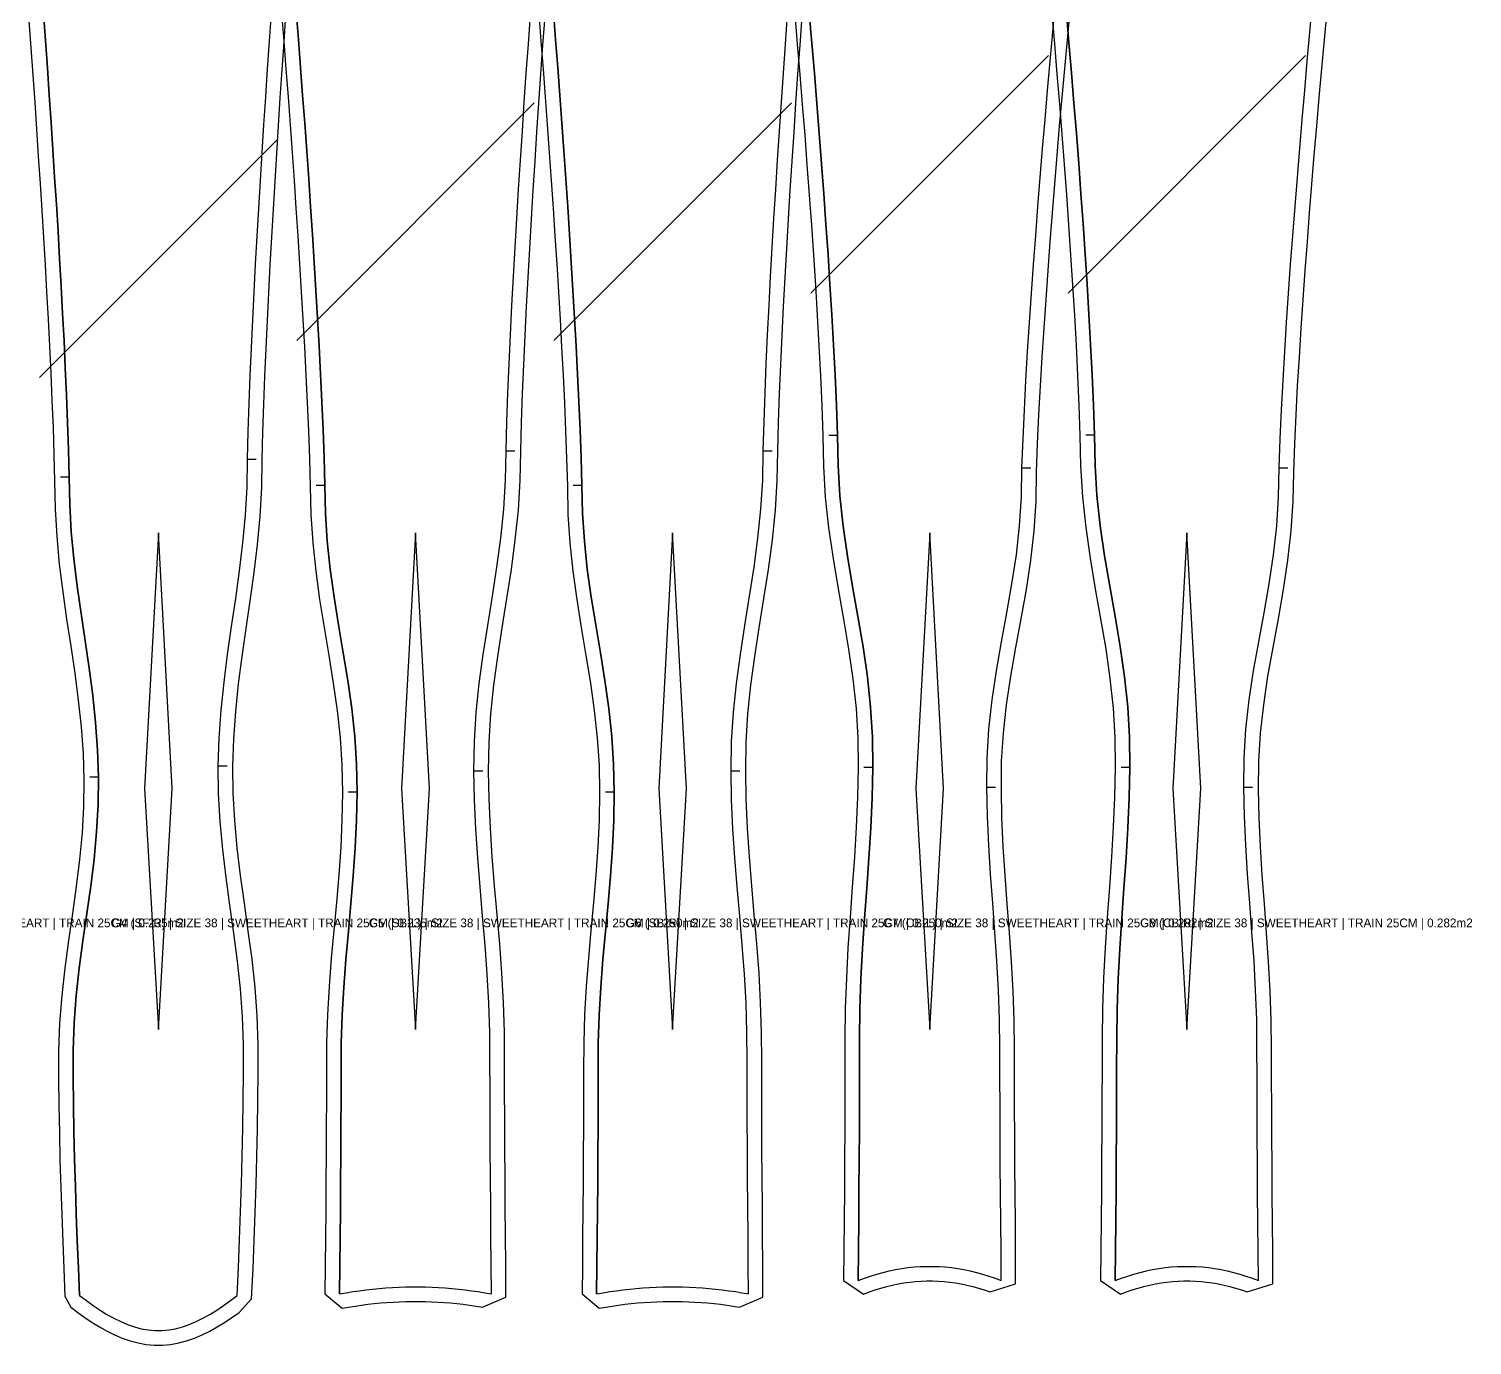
# Model space of a CAD drawing. Header units: millimetres. Extents: x -39 to 1522, y 40 to 1868.
# Drawn here: x 534 to 1522, y 184 to 1085 of the extents above; entities that cross this region are included whole.
import ezdxf

# ---------------------------------------------------------------- set-up
doc = ezdxf.new("R2010")
doc.units = ezdxf.units.MM
for name, color, linetype in [('1_BOUNDARY', 7, 'Continuous'), ('2_SEW', 3, 'Continuous'), ('3_SEAM_EDGE', 5, 'Continuous'), ('4_INTERNAL_DART', 6, 'Continuous'), ('6_TEXT', 2, 'Continuous'), ('7_GRAINLINE', 1, 'Continuous'), ('8_NOTCH', 4, 'Continuous')]:
    doc.layers.add(name, color=color, linetype=linetype)

msp = doc.modelspace()

# ---------------------------------------------------------------- linework, layer by layer
at = {"layer": '1_BOUNDARY'}
for points in [[(1058.601, 1094.878), (1060.366, 1074.242), (1062.089, 1053.607), (1063.767, 1032.973), (1065.398, 1012.34), (1066.98, 991.709), (1068.508, 971.08), (1069.979, 950.453), (1071.387, 929.83), (1072.726, 909.209), (1073.985, 888.594), (1075.156, 867.986), (1076.218, 847.39), (1077.14, 826.818), (1077.853, 806.294), (1078.236, 785.511), (1079.509, 764.411), (1081.776, 743.339), (1084.812, 722.387), (1088.324, 701.577), (1091.979, 680.922), (1095.44, 660.421), (1098.39, 640.062), (1100.566, 619.822), (1101.781, 599.656), (1101.966, 579.407), (1101.533, 559.013), (1100.647, 538.554), (1099.405, 518.036), (1097.945, 497.443), (1096.431, 476.769), (1095.033, 456.017), (1093.915, 435.196), (1093.203, 414.325), (1092.98, 393.504), (1092.959, 372.809), (1092.901, 352.17), (1092.81, 331.53), (1092.688, 310.888), (1092.54, 290.243), (1092.372, 269.596), (1092.19, 248.946), (1092, 228.292), (1105.573, 218.86), (1105.573, 218.86), (1109.691, 220.437), (1113.66, 221.817), (1117.619, 223.057), (1121.567, 224.156), (1125.508, 225.115), (1129.444, 225.936), (1133.373, 226.619), (1137.296, 227.165), (1141.214, 227.575), (1145.129, 227.847), (1149.044, 227.983), (1152.956, 227.983), (1156.871, 227.847), (1160.786, 227.575), (1164.704, 227.165), (1168.627, 226.619), (1172.556, 225.936), (1176.492, 225.115), (1180.433, 224.156), (1184.381, 223.057), (1188.34, 221.817), (1192.309, 220.437), (1209.757, 226.01), (1209.81, 248.064), (1209.628, 267.828), (1209.46, 287.589), (1209.312, 307.346), (1209.19, 327.102), (1209.099, 346.856), (1209.041, 366.607), (1209.02, 386.418), (1208.797, 406.361), (1208.084, 426.355), (1206.965, 446.297), (1205.567, 466.167), (1204.053, 485.956), (1202.594, 505.66), (1201.351, 525.286), (1200.466, 544.851), (1200.034, 564.346), (1200.218, 583.69), (1201.431, 602.95), (1203.603, 622.285), (1206.549, 641.745), (1210.008, 661.355), (1213.663, 681.123), (1217.177, 701.053), (1220.217, 721.133), (1222.488, 741.336), (1223.764, 761.569), (1224.147, 781.472), (1224.859, 801.104), (1225.781, 820.786), (1226.843, 840.493), (1228.013, 860.213), (1229.272, 879.94), (1230.611, 899.673), (1232.019, 919.41), (1233.489, 939.149), (1235.017, 958.891), (1236.599, 978.635), (1238.23, 998.38), (1239.908, 1018.127), (1241.631, 1037.874), (1243.395, 1057.624), (1245.2, 1077.375), (1247.041, 1097.125)], [(1234.601, 1095.123), (1236.365, 1074.48), (1238.089, 1053.84), (1239.767, 1033.2), (1241.398, 1012.562), (1242.98, 991.925), (1244.508, 971.29), (1245.979, 950.657), (1247.387, 930.028), (1248.726, 909.401), (1249.985, 888.781), (1251.156, 868.166), (1252.218, 847.565), (1253.14, 826.987), (1253.853, 806.458), (1254.236, 785.668), (1255.509, 764.562), (1257.776, 743.485), (1260.812, 722.527), (1264.324, 701.712), (1267.979, 681.05), (1271.44, 660.543), (1274.39, 640.179), (1276.566, 619.934), (1277.781, 599.76), (1277.966, 579.506), (1277.533, 559.106), (1276.647, 538.641), (1275.405, 518.117), (1273.945, 497.519), (1272.431, 476.839), (1271.033, 456.081), (1269.915, 435.254), (1269.203, 414.378), (1268.98, 393.55), (1268.959, 372.85), (1268.901, 352.205), (1268.81, 331.56), (1268.688, 310.911), (1268.54, 290.261), (1268.372, 269.608), (1268.19, 248.952), (1268, 228.292), (1281.573, 218.86), (1281.573, 218.86), (1285.691, 220.437), (1289.66, 221.817), (1293.619, 223.057), (1297.567, 224.156), (1301.508, 225.115), (1305.444, 225.936), (1309.373, 226.619), (1313.296, 227.165), (1317.214, 227.575), (1321.129, 227.847), (1325.044, 227.983), (1328.956, 227.983), (1332.871, 227.847), (1336.786, 227.575), (1340.704, 227.165), (1344.627, 226.619), (1348.556, 225.936), (1352.492, 225.115), (1356.433, 224.156), (1360.381, 223.057), (1364.34, 221.817), (1368.309, 220.437), (1385.757, 226.01), (1385.81, 248.064), (1385.628, 267.828), (1385.46, 287.589), (1385.312, 307.346), (1385.19, 327.102), (1385.099, 346.856), (1385.041, 366.607), (1385.02, 386.418), (1384.797, 406.361), (1384.084, 426.355), (1382.965, 446.297), (1381.567, 466.167), (1380.053, 485.956), (1378.594, 505.66), (1377.351, 525.286), (1376.466, 544.851), (1376.034, 564.346), (1376.218, 583.69), (1377.431, 602.95), (1379.603, 622.285), (1382.549, 641.745), (1386.008, 661.355), (1389.663, 681.123), (1393.177, 701.053), (1396.217, 721.133), (1398.488, 741.336), (1399.764, 761.569), (1400.147, 781.472), (1400.859, 801.104), (1401.781, 820.786), (1402.843, 840.493), (1404.013, 860.213), (1405.272, 879.94), (1406.611, 899.673), (1408.019, 919.41), (1409.489, 939.149), (1411.017, 958.891), (1412.599, 978.635), (1414.23, 998.38), (1415.908, 1018.127), (1417.631, 1037.874), (1419.395, 1057.624), (1421.2, 1077.375), (1423.041, 1097.125)], [(534.345, 1090.333), (535.692, 1071.771), (537.013, 1053.209), (538.307, 1034.649), (539.571, 1016.089), (540.804, 997.53), (542.006, 978.972), (543.174, 960.415), (544.305, 941.859), (545.398, 923.305), (546.447, 904.752), (547.451, 886.203), (548.403, 867.657), (549.298, 849.114), (550.125, 830.578), (550.87, 812.053), (551.508, 793.554), (551.97, 775.063), (552.299, 756.328), (553.377, 737.371), (555.154, 718.466), (557.478, 699.648), (560.16, 680.937), (562.98, 662.339), (565.715, 643.856), (568.149, 625.482), (570.093, 607.204), (571.402, 588.999), (571.977, 570.842), (571.763, 552.703), (570.749, 534.538), (569.027, 516.297), (566.756, 497.95), (564.147, 479.478), (561.451, 460.869), (558.932, 442.129), (556.838, 423.27), (555.382, 404.317), (554.715, 385.357), (554.716, 366.56), (554.887, 347.904), (555.19, 329.259), (555.617, 310.62), (556.154, 291.99), (556.783, 273.37), (557.485, 254.762), (558.234, 236.166), (559.009, 217.584), (563.014, 209.989), (563.014, 209.989), (567.799, 206.415), (572.703, 202.918), (577.669, 199.591), (582.703, 196.475), (587.813, 193.613), (593.007, 191.045), (598.29, 188.816), (603.66, 186.966), (609.115, 185.535), (614.638, 184.558), (620.206, 184.062), (625.794, 184.062), (631.362, 184.558), (636.885, 185.535), (642.34, 186.966), (647.71, 188.816), (652.993, 191.045), (658.187, 193.613), (663.297, 196.475), (668.331, 199.591), (673.297, 202.918), (678.201, 206.415), (686.719, 215.646), (687.766, 236.677), (688.516, 255.772), (689.217, 274.88), (689.846, 293.999), (690.383, 313.128), (690.81, 332.265), (691.113, 351.408), (691.284, 370.563), (691.286, 389.854), (690.619, 409.304), (689.164, 428.746), (687.072, 448.098), (684.554, 467.335), (681.858, 486.443), (679.249, 505.418), (676.976, 524.271), (675.252, 543.02), (674.238, 561.696), (674.023, 580.347), (674.598, 599.016), (675.909, 617.73), (677.855, 636.516), (680.29, 655.394), (683.025, 674.38), (685.845, 693.477), (688.527, 712.686), (690.849, 731.998), (692.624, 751.394), (693.701, 770.841), (694.03, 790.071), (694.492, 809.064), (695.13, 828.066), (695.875, 847.093), (696.703, 866.13), (697.597, 885.174), (698.55, 904.221), (699.554, 923.272), (700.603, 942.325), (701.696, 961.38), (702.827, 980.436), (703.995, 999.493), (705.197, 1018.552), (706.431, 1037.612), (707.695, 1056.673), (708.989, 1075.734), (710.31, 1094.796)], [(707.375, 1095.442), (708.872, 1076.39), (710.339, 1057.336), (711.776, 1038.284), (713.18, 1019.233), (714.551, 1000.184), (715.886, 981.135), (717.183, 962.087), (718.44, 943.041), (719.653, 923.996), (720.82, 904.954), (721.935, 885.914), (722.993, 866.877), (723.987, 847.845), (724.907, 828.82), (725.736, 809.806), (726.446, 790.82), (726.963, 771.841), (727.343, 752.586), (728.603, 733.085), (730.677, 713.647), (733.381, 694.315), (736.473, 675.109), (739.685, 656.038), (742.743, 637.104), (745.393, 618.295), (747.415, 599.594), (748.648, 580.97), (748.996, 562.325), (748.647, 543.583), (747.772, 524.77), (746.458, 505.895), (744.837, 486.939), (743.077, 467.892), (741.359, 448.752), (739.863, 429.525), (738.749, 410.228), (738.137, 390.897), (738.037, 371.679), (738.004, 352.603), (737.936, 333.553), (737.835, 314.501), (737.706, 295.446), (737.552, 276.39), (737.379, 257.33), (737.193, 238.267), (737.001, 219.201), (748.774, 209.259), (748.774, 209.259), (753.218, 210.06), (757.581, 210.775), (761.945, 211.419), (766.307, 211.991), (770.668, 212.491), (775.028, 212.919), (779.388, 213.277), (783.746, 213.562), (788.106, 213.776), (792.464, 213.92), (796.821, 213.991), (801.179, 213.991), (805.536, 213.92), (809.894, 213.776), (814.254, 213.562), (818.612, 213.277), (822.972, 212.919), (827.332, 212.491), (831.693, 211.991), (836.055, 211.419), (840.419, 210.775), (844.782, 210.06), (860.752, 216.887), (860.807, 239.086), (860.621, 258.972), (860.448, 278.855), (860.294, 298.735), (860.165, 318.613), (860.064, 338.488), (859.996, 358.362), (859.963, 378.261), (859.863, 398.295), (859.252, 418.438), (858.139, 438.549), (856.644, 458.593), (854.926, 478.553), (853.166, 498.424), (851.544, 518.206), (850.23, 537.912), (849.353, 557.559), (849.004, 577.137), (849.353, 596.622), (850.588, 616.088), (852.614, 635.626), (855.266, 655.268), (858.325, 675.031), (861.538, 694.924), (864.628, 714.947), (867.329, 735.092), (869.4, 755.338), (870.658, 775.645), (871.037, 795.715), (871.554, 815.52), (872.264, 835.333), (873.094, 855.172), (874.014, 875.022), (875.008, 894.878), (876.066, 914.739), (877.182, 934.603), (878.348, 954.469), (879.562, 974.338), (880.818, 994.208), (882.116, 1014.08), (883.451, 1033.953), (884.822, 1053.826), (886.227, 1073.701), (887.663, 1093.576)], [(883.375, 1095.442), (884.872, 1076.39), (886.339, 1057.336), (887.776, 1038.284), (889.18, 1019.233), (890.551, 1000.184), (891.886, 981.135), (893.183, 962.087), (894.44, 943.041), (895.653, 923.996), (896.82, 904.954), (897.935, 885.914), (898.993, 866.877), (899.987, 847.845), (900.907, 828.82), (901.736, 809.806), (902.446, 790.82), (902.963, 771.841), (903.343, 752.586), (904.603, 733.085), (906.677, 713.647), (909.381, 694.315), (912.473, 675.109), (915.685, 656.038), (918.743, 637.104), (921.393, 618.295), (923.415, 599.594), (924.648, 580.97), (924.996, 562.325), (924.647, 543.583), (923.772, 524.77), (922.458, 505.895), (920.837, 486.939), (919.077, 467.892), (917.359, 448.752), (915.863, 429.525), (914.749, 410.228), (914.137, 390.897), (914.037, 371.679), (914.004, 352.603), (913.936, 333.553), (913.835, 314.501), (913.706, 295.446), (913.552, 276.39), (913.379, 257.33), (913.193, 238.267), (913.001, 219.201), (924.774, 209.259), (924.774, 209.259), (929.218, 210.06), (933.581, 210.775), (937.945, 211.419), (942.307, 211.991), (946.668, 212.491), (951.028, 212.919), (955.388, 213.277), (959.746, 213.562), (964.106, 213.776), (968.464, 213.92), (972.821, 213.991), (977.179, 213.991), (981.536, 213.92), (985.894, 213.776), (990.254, 213.562), (994.612, 213.277), (998.972, 212.919), (1003.332, 212.491), (1007.693, 211.991), (1012.055, 211.419), (1016.419, 210.775), (1020.782, 210.06), (1036.752, 216.887), (1036.807, 239.086), (1036.621, 258.972), (1036.448, 278.855), (1036.294, 298.735), (1036.165, 318.613), (1036.064, 338.488), (1035.996, 358.362), (1035.963, 378.261), (1035.863, 398.295), (1035.252, 418.438), (1034.139, 438.549), (1032.644, 458.593), (1030.926, 478.553), (1029.166, 498.424), (1027.544, 518.206), (1026.23, 537.912), (1025.353, 557.559), (1025.004, 577.137), (1025.353, 596.622), (1026.588, 616.088), (1028.614, 635.626), (1031.266, 655.268), (1034.325, 675.031), (1037.538, 694.924), (1040.628, 714.947), (1043.329, 735.092), (1045.4, 755.338), (1046.658, 775.645), (1047.037, 795.715), (1047.554, 815.52), (1048.264, 835.333), (1049.094, 855.172), (1050.014, 875.022), (1051.008, 894.878), (1052.066, 914.739), (1053.182, 934.603), (1054.348, 954.469), (1055.562, 974.338), (1056.818, 994.208), (1058.116, 1014.08), (1059.451, 1033.953), (1060.822, 1053.826), (1062.227, 1073.701), (1063.663, 1093.576)]]:
    msp.add_lwpolyline(points, dxfattribs=at)
at = {"layer": '2_SEW'}
for points in [[(1068.564, 1095.739), (1070.33, 1075.084), (1072.055, 1054.428), (1073.735, 1033.772), (1075.368, 1013.116), (1076.952, 992.461), (1078.482, 971.805), (1079.955, 951.149), (1081.365, 930.494), (1082.706, 909.838), (1083.968, 889.182), (1085.141, 868.527), (1086.206, 847.871), (1087.132, 827.215), (1087.849, 806.559), (1088.228, 785.904), (1089.474, 765.248), (1091.697, 744.592), (1094.691, 723.937), (1098.178, 703.281), (1101.833, 682.625), (1105.319, 661.97), (1108.311, 641.314), (1110.531, 620.658), (1111.775, 600.003), (1111.966, 579.347), (1111.528, 558.691), (1110.634, 538.035), (1109.383, 517.38), (1107.919, 496.724), (1106.406, 476.068), (1105.015, 455.413), (1103.905, 434.757), (1103.2, 414.101), (1102.98, 393.446), (1102.959, 372.79), (1102.901, 352.134), (1102.81, 331.478), (1102.688, 310.823), (1102.54, 290.167), (1102.372, 269.511), (1102.19, 248.856), (1102, 228.2), (1102, 228.2), (1102, 228.2), (1106.261, 229.83), (1110.522, 231.312), (1114.783, 232.646), (1119.043, 233.832), (1123.304, 234.869), (1127.565, 235.758), (1131.826, 236.499), (1136.087, 237.092), (1140.348, 237.537), (1144.609, 237.833), (1148.87, 237.981), (1153.13, 237.981), (1157.391, 237.833), (1161.652, 237.537), (1165.913, 237.092), (1170.174, 236.499), (1174.435, 235.758), (1178.696, 234.869), (1182.957, 233.832), (1187.217, 232.646), (1191.478, 231.312), (1195.739, 229.83), (1200, 228.2), (1199.81, 248.0671), (1199.628, 267.9334), (1199.46, 287.8005), (1199.312, 307.6667), (1199.19, 327.5339), (1199.099, 347.4011), (1199.041, 367.2674), (1199.02, 387.1345), (1198.8, 407.0017), (1198.095, 426.8679), (1196.985, 446.735), (1195.594, 466.6012), (1194.081, 486.4684), (1192.617, 506.3355), (1191.366, 526.2018), (1190.472, 546.069), (1190.034, 565.9362), (1190.225, 585.8024), (1191.469, 605.6695), (1193.689, 625.5357), (1196.681, 645.4029), (1200.167, 665.2701), (1203.822, 685.1363), (1207.309, 705.0034), (1210.303, 724.8706), (1212.526, 744.7369), (1213.772, 764.604), (1214.151, 784.4702), (1214.868, 804.3374), (1215.794, 824.2046), (1216.859, 844.0708), (1218.032, 863.9379), (1219.294, 883.8041), (1220.635, 903.6713), (1222.045, 923.5385), (1223.518, 943.4046), (1225.048, 963.2719), (1226.632, 983.1391), (1228.265, 1003.0053), (1229.945, 1022.8725), (1231.67, 1042.7386), (1233.436, 1062.6058), (1235.242, 1082.473), (1237.085, 1102.3391)], [(1244.564, 1095.9851), (1246.33, 1075.3231), (1248.055, 1054.662), (1249.735, 1034), (1251.368, 1013.339), (1252.952, 992.677), (1254.482, 972.0159), (1255.955, 951.3539), (1257.365, 930.6929), (1258.706, 910.0309), (1259.968, 889.3698), (1261.141, 868.7078), (1262.206, 848.0468), (1263.132, 827.3848), (1263.849, 806.7237), (1264.228, 786.0617), (1265.474, 765.3997), (1267.697, 744.7386), (1270.691, 724.0766), (1274.178, 703.4156), (1277.833, 682.7536), (1281.319, 662.0925), (1284.311, 641.4305), (1286.531, 620.7695), (1287.775, 600.1075), (1287.966, 579.4464), (1287.528, 558.7844), (1286.634, 538.1234), (1285.383, 517.4614), (1283.919, 496.8003), (1282.406, 476.1383), (1281.015, 455.4773), (1279.905, 434.8153), (1279.2, 414.1542), (1278.98, 393.4922), (1278.959, 372.8312), (1278.901, 352.1692), (1278.81, 331.5081), (1278.688, 310.8461), (1278.54, 290.1851), (1278.372, 269.5231), (1278.19, 248.862), (1278, 228.2), (1278, 228.2), (1278, 228.2), (1282.261, 229.83), (1286.522, 231.312), (1290.783, 232.646), (1295.043, 233.832), (1299.304, 234.869), (1303.565, 235.758), (1307.826, 236.499), (1312.087, 237.092), (1316.348, 237.537), (1320.609, 237.833), (1324.87, 237.981), (1329.13, 237.981), (1333.391, 237.833), (1337.652, 237.537), (1341.913, 237.092), (1346.174, 236.499), (1350.435, 235.758), (1354.696, 234.869), (1358.957, 233.832), (1363.217, 232.646), (1367.478, 231.312), (1371.739, 229.83), (1376, 228.2), (1375.81, 248.0671), (1375.628, 267.9334), (1375.46, 287.8005), (1375.312, 307.6667), (1375.19, 327.5339), (1375.099, 347.4011), (1375.041, 367.2674), (1375.02, 387.1345), (1374.8, 407.0017), (1374.095, 426.8679), (1372.985, 446.735), (1371.594, 466.6012), (1370.081, 486.4684), (1368.617, 506.3355), (1367.366, 526.2018), (1366.472, 546.069), (1366.034, 565.9362), (1366.225, 585.8024), (1367.469, 605.6695), (1369.689, 625.5357), (1372.681, 645.4029), (1376.167, 665.2701), (1379.822, 685.1363), (1383.309, 705.0034), (1386.303, 724.8706), (1388.526, 744.7369), (1389.772, 764.604), (1390.151, 784.4702), (1390.868, 804.3374), (1391.794, 824.2046), (1392.859, 844.0708), (1394.032, 863.9379), (1395.294, 883.8041), (1396.635, 903.6713), (1398.045, 923.5385), (1399.518, 943.4046), (1401.048, 963.2719), (1402.632, 983.1391), (1404.265, 1003.0053), (1405.945, 1022.8725), (1407.67, 1042.7386), (1409.436, 1062.6058), (1411.242, 1082.473), (1413.085, 1102.3391)], [(544.318, 1095.4266), (545.666, 1076.7579), (546.988, 1058.089), (548.283, 1039.4202), (549.548, 1020.7514), (550.783, 1002.0836), (551.986, 983.4148), (553.155, 964.7459), (554.287, 946.0771), (555.381, 927.4082), (556.432, 908.7395), (557.437, 890.0717), (558.391, 871.4028), (559.287, 852.7341), (560.116, 834.0652), (560.863, 815.3964), (561.504, 796.7284), (561.968, 778.0597), (562.292, 759.3909), (563.349, 740.722), (565.095, 722.0532), (567.39, 703.3843), (570.053, 684.7166), (572.87, 666.0477), (575.618, 647.3789), (578.078, 628.7101), (580.054, 610.0413), (581.389, 591.3725), (581.977, 572.7046), (581.757, 554.0359), (580.721, 535.367), (578.968, 516.6982), (576.669, 498.0293), (574.046, 479.3616), (571.355, 460.6928), (568.857, 442.0239), (566.794, 423.3551), (565.366, 404.6861), (564.713, 386.0174), (564.716, 367.3495), (564.886, 348.6807), (565.188, 330.012), (565.614, 311.3431), (566.149, 292.6743), (566.777, 274.0054), (567.477, 255.3377), (568.226, 236.6688), (569, 218), (569, 218), (569, 218), (573.696, 214.491), (578.391, 211.143), (583.087, 207.996), (587.783, 205.089), (592.478, 202.458), (597.174, 200.136), (601.87, 198.153), (606.565, 196.535), (611.261, 195.302), (615.957, 194.471), (620.652, 194.052), (625.348, 194.052), (630.043, 194.471), (634.739, 195.302), (639.435, 196.535), (644.13, 198.153), (648.826, 200.136), (653.522, 202.458), (658.217, 205.089), (662.913, 207.996), (667.609, 211.143), (672.304, 214.491), (677, 218), (677.774, 237.076), (678.523, 256.152), (679.223, 275.228), (679.851, 294.304), (680.386, 313.38), (680.812, 332.456), (681.114, 351.532), (681.284, 370.608), (681.287, 389.684), (680.634, 408.759), (679.206, 427.835), (677.143, 446.911), (674.645, 465.987), (671.954, 485.063), (669.331, 504.139), (667.032, 523.215), (665.279, 542.291), (664.243, 561.367), (664.023, 580.443), (664.611, 599.519), (665.946, 618.595), (667.922, 637.671), (670.382, 656.747), (673.13, 675.823), (675.947, 694.899), (678.61, 713.975), (680.905, 733.051), (682.651, 752.127), (683.708, 771.203), (684.032, 790.278), (684.496, 809.354), (685.137, 828.43), (685.884, 847.506), (686.713, 866.582), (687.609, 885.658), (688.563, 904.734), (689.568, 923.81), (690.619, 942.886), (691.713, 961.962), (692.845, 981.038), (694.014, 1000.114), (695.217, 1019.19), (696.452, 1038.266), (697.717, 1057.342), (699.012, 1076.418), (700.334, 1095.494)], [(717.344, 1096.6123), (718.842, 1077.5361), (720.31, 1058.4589), (721.748, 1039.3827), (723.154, 1020.3064), (724.526, 1001.2301), (725.862, 982.1539), (727.161, 963.0776), (728.419, 944.0014), (729.634, 924.9251), (730.802, 905.8489), (731.919, 886.7727), (732.979, 867.6954), (733.974, 848.6192), (734.896, 829.5429), (735.728, 810.4666), (736.441, 791.3904), (736.96, 772.3141), (737.334, 753.238), (738.566, 734.1617), (740.602, 715.0854), (743.27, 696.0092), (746.34, 676.9319), (749.552, 657.8557), (752.631, 638.7794), (755.316, 619.7032), (757.377, 600.627), (758.639, 581.5507), (758.996, 562.4745), (758.642, 543.3982), (757.755, 524.322), (756.428, 505.2457), (754.798, 486.1684), (753.036, 467.0922), (751.324, 448.016), (749.84, 428.9398), (748.739, 409.8635), (748.135, 390.7872), (748.037, 371.711), (748.004, 352.6347), (747.936, 333.5585), (747.835, 314.4822), (747.706, 295.405), (747.552, 276.3288), (747.379, 257.2525), (747.193, 238.1763), (747, 219.1), (747, 219.1), (747, 219.1), (751.522, 219.915), (756.043, 220.656), (760.565, 221.323), (765.087, 221.916), (769.609, 222.435), (774.13, 222.879), (778.652, 223.25), (783.174, 223.546), (787.696, 223.768), (792.217, 223.917), (796.739, 223.991), (801.261, 223.991), (805.783, 223.917), (810.304, 223.768), (814.826, 223.546), (819.348, 223.25), (823.87, 222.879), (828.391, 222.435), (832.913, 221.916), (837.435, 221.323), (841.957, 220.656), (846.478, 219.915), (851, 219.1), (850.807, 238.991), (850.621, 258.882), (850.448, 278.773), (850.294, 298.664), (850.165, 318.555), (850.064, 338.446), (849.996, 358.337), (849.963, 378.228), (849.865, 398.119), (849.261, 418.01), (848.16, 437.901), (846.676, 457.792), (844.964, 477.683), (843.202, 497.574), (841.572, 517.465), (840.245, 537.356), (839.358, 557.247), (839.004, 577.138), (839.361, 597.029), (840.623, 616.92), (842.684, 636.811), (845.369, 656.702), (848.448, 676.593), (851.66, 696.484), (854.73, 716.375), (857.398, 736.266), (859.434, 756.157), (860.666, 776.048), (861.04, 795.939), (861.559, 815.83), (862.272, 835.721), (863.104, 855.612), (864.026, 875.503), (865.021, 895.394), (866.081, 915.285), (867.198, 935.176), (868.366, 955.067), (869.581, 974.958), (870.839, 994.849), (872.138, 1014.741), (873.474, 1034.632), (874.846, 1054.523), (876.252, 1074.414), (877.69, 1094.305)], [(893.344, 1096.6123), (894.842, 1077.5361), (896.31, 1058.4589), (897.748, 1039.3827), (899.154, 1020.3064), (900.526, 1001.2301), (901.862, 982.1539), (903.161, 963.0776), (904.419, 944.0014), (905.634, 924.9251), (906.802, 905.8489), (907.919, 886.7727), (908.979, 867.6954), (909.974, 848.6192), (910.896, 829.5429), (911.728, 810.4666), (912.441, 791.3904), (912.96, 772.3141), (913.334, 753.238), (914.566, 734.1617), (916.602, 715.0854), (919.27, 696.0092), (922.34, 676.9319), (925.552, 657.8557), (928.631, 638.7794), (931.316, 619.7032), (933.377, 600.627), (934.639, 581.5507), (934.996, 562.4745), (934.642, 543.3982), (933.755, 524.322), (932.428, 505.2457), (930.798, 486.1684), (929.036, 467.0922), (927.324, 448.016), (925.84, 428.9398), (924.739, 409.8635), (924.135, 390.7872), (924.037, 371.711), (924.004, 352.6347), (923.936, 333.5585), (923.835, 314.4822), (923.706, 295.405), (923.552, 276.3288), (923.379, 257.2525), (923.193, 238.1763), (923, 219.1), (923, 219.1), (923, 219.1), (927.522, 219.915), (932.043, 220.656), (936.565, 221.323), (941.087, 221.916), (945.609, 222.435), (950.13, 222.879), (954.652, 223.25), (959.174, 223.546), (963.696, 223.768), (968.217, 223.917), (972.739, 223.991), (977.261, 223.991), (981.783, 223.917), (986.304, 223.768), (990.826, 223.546), (995.348, 223.25), (999.87, 222.879), (1004.391, 222.435), (1008.913, 221.916), (1013.435, 221.323), (1017.957, 220.656), (1022.478, 219.915), (1027, 219.1), (1026.807, 238.991), (1026.621, 258.882), (1026.448, 278.773), (1026.294, 298.664), (1026.165, 318.555), (1026.064, 338.446), (1025.996, 358.337), (1025.963, 378.228), (1025.865, 398.119), (1025.261, 418.01), (1024.16, 437.901), (1022.676, 457.792), (1020.964, 477.683), (1019.202, 497.574), (1017.572, 517.465), (1016.245, 537.356), (1015.358, 557.247), (1015.004, 577.138), (1015.361, 597.029), (1016.623, 616.92), (1018.684, 636.811), (1021.369, 656.702), (1024.448, 676.593), (1027.66, 696.484), (1030.73, 716.375), (1033.398, 736.266), (1035.434, 756.157), (1036.666, 776.048), (1037.04, 795.939), (1037.559, 815.83), (1038.272, 835.721), (1039.104, 855.612), (1040.026, 875.503), (1041.021, 895.394), (1042.081, 915.285), (1043.198, 935.176), (1044.366, 955.067), (1045.581, 974.958), (1046.839, 994.849), (1048.138, 1014.741), (1049.474, 1034.632), (1050.846, 1054.523), (1052.252, 1074.414), (1053.69, 1094.305)]]:
    msp.add_lwpolyline(points, dxfattribs=at)
at = {"layer": '3_SEAM_EDGE'}
for points in [[(1200, 228.2), (1199.81, 248.0671), (1199.628, 267.9334), (1199.46, 287.8005), (1199.312, 307.6667), (1199.19, 327.5339), (1199.099, 347.4011), (1199.041, 367.2674), (1199.02, 387.1345), (1198.8, 407.0017), (1198.095, 426.8679), (1196.985, 446.735), (1195.594, 466.6012), (1194.081, 486.4684), (1192.617, 506.3355), (1191.366, 526.2018), (1190.472, 546.069), (1190.034, 565.9362), (1190.225, 585.8024), (1191.469, 605.6695), (1193.689, 625.5357), (1196.681, 645.4029), (1200.167, 665.2701), (1203.822, 685.1363), (1207.309, 705.0034), (1210.303, 724.8706), (1212.526, 744.7369), (1213.772, 764.604), (1214.151, 784.4702), (1214.868, 804.3374), (1215.794, 824.2046), (1216.859, 844.0708), (1218.032, 863.9379), (1219.294, 883.8041), (1220.635, 903.6713), (1222.045, 923.5385), (1223.518, 943.4046), (1225.048, 963.2719), (1226.632, 983.1391), (1228.265, 1003.0053), (1229.945, 1022.8725), (1231.67, 1042.7386), (1233.436, 1062.6058), (1235.242, 1082.473), (1237.085, 1102.3391)], [(1376, 228.2), (1375.81, 248.0671), (1375.628, 267.9334), (1375.46, 287.8005), (1375.312, 307.6667), (1375.19, 327.5339), (1375.099, 347.4011), (1375.041, 367.2674), (1375.02, 387.1345), (1374.8, 407.0017), (1374.095, 426.8679), (1372.985, 446.735), (1371.594, 466.6012), (1370.081, 486.4684), (1368.617, 506.3355), (1367.366, 526.2018), (1366.472, 546.069), (1366.034, 565.9362), (1366.225, 585.8024), (1367.469, 605.6695), (1369.689, 625.5357), (1372.681, 645.4029), (1376.167, 665.2701), (1379.822, 685.1363), (1383.309, 705.0034), (1386.303, 724.8706), (1388.526, 744.7369), (1389.772, 764.604), (1390.151, 784.4702), (1390.868, 804.3374), (1391.794, 824.2046), (1392.859, 844.0708), (1394.032, 863.9379), (1395.294, 883.8041), (1396.635, 903.6713), (1398.045, 923.5385), (1399.518, 943.4046), (1401.048, 963.2719), (1402.632, 983.1391), (1404.265, 1003.0053), (1405.945, 1022.8725), (1407.67, 1042.7386), (1409.436, 1062.6058), (1411.242, 1082.473), (1413.085, 1102.3391)], [(569, 218), (568.226, 236.6688), (567.477, 255.3377), (566.777, 274.0054), (566.149, 292.6743), (565.614, 311.3431), (565.188, 330.012), (564.886, 348.6807), (564.716, 367.3495), (564.713, 386.0174), (565.366, 404.6861), (566.794, 423.3551), (568.857, 442.0239), (571.355, 460.6928), (574.046, 479.3616), (576.669, 498.0293), (578.968, 516.6982), (580.721, 535.367), (581.757, 554.0359), (581.977, 572.7046), (581.389, 591.3725), (580.054, 610.0413), (578.078, 628.7101), (575.618, 647.3789), (572.87, 666.0477), (570.053, 684.7166), (567.39, 703.3843), (565.095, 722.0532), (563.349, 740.722), (562.292, 759.3909), (561.968, 778.0597), (561.504, 796.7284), (560.863, 815.3964), (560.116, 834.0652), (559.287, 852.7341), (558.391, 871.4028), (557.437, 890.0717), (556.432, 908.7395), (555.381, 927.4082), (554.287, 946.0771), (553.155, 964.7459), (551.986, 983.4148), (550.783, 1002.0836), (549.548, 1020.7514), (548.283, 1039.4202), (546.988, 1058.089), (545.666, 1076.7579), (544.318, 1095.4266)], [(677, 218), (677.774, 237.076), (678.523, 256.152), (679.223, 275.228), (679.851, 294.304), (680.386, 313.38), (680.812, 332.456), (681.114, 351.532), (681.284, 370.608), (681.287, 389.684), (680.634, 408.759), (679.206, 427.835), (677.143, 446.911), (674.645, 465.987), (671.954, 485.063), (669.331, 504.139), (667.032, 523.215), (665.279, 542.291), (664.243, 561.367), (664.023, 580.443), (664.611, 599.519), (665.946, 618.595), (667.922, 637.671), (670.382, 656.747), (673.13, 675.823), (675.947, 694.899), (678.61, 713.975), (680.905, 733.051), (682.651, 752.127), (683.708, 771.203), (684.032, 790.278), (684.496, 809.354), (685.137, 828.43), (685.884, 847.506), (686.713, 866.582), (687.609, 885.658), (688.563, 904.734), (689.568, 923.81), (690.619, 942.886), (691.713, 961.962), (692.845, 981.038), (694.014, 1000.114), (695.217, 1019.19), (696.452, 1038.266), (697.717, 1057.342), (699.012, 1076.418), (700.334, 1095.494)], [(747, 219.1), (747.193, 238.1763), (747.379, 257.2525), (747.552, 276.3288), (747.706, 295.405), (747.835, 314.4822), (747.936, 333.5585), (748.004, 352.6347), (748.037, 371.711), (748.135, 390.7872), (748.739, 409.8635), (749.84, 428.9398), (751.324, 448.016), (753.036, 467.0922), (754.798, 486.1684), (756.428, 505.2457), (757.755, 524.322), (758.642, 543.3982), (758.996, 562.4745), (758.639, 581.5507), (757.377, 600.627), (755.316, 619.7032), (752.631, 638.7794), (749.552, 657.8557), (746.34, 676.9319), (743.27, 696.0092), (740.602, 715.0854), (738.566, 734.1617), (737.334, 753.238), (736.96, 772.3141), (736.441, 791.3904), (735.728, 810.4666), (734.896, 829.5429), (733.974, 848.6192), (732.979, 867.6954), (731.919, 886.7727), (730.802, 905.8489), (729.634, 924.9251), (728.419, 944.0014), (727.161, 963.0776), (725.862, 982.1539), (724.526, 1001.2301), (723.154, 1020.3064), (721.748, 1039.3827), (720.31, 1058.4589), (718.842, 1077.5361), (717.344, 1096.6123)], [(851, 219.1), (850.807, 238.991), (850.621, 258.882), (850.448, 278.773), (850.294, 298.664), (850.165, 318.555), (850.064, 338.446), (849.996, 358.337), (849.963, 378.228), (849.865, 398.119), (849.261, 418.01), (848.16, 437.901), (846.676, 457.792), (844.964, 477.683), (843.202, 497.574), (841.572, 517.465), (840.245, 537.356), (839.358, 557.247), (839.004, 577.138), (839.361, 597.029), (840.623, 616.92), (842.684, 636.811), (845.369, 656.702), (848.448, 676.593), (851.66, 696.484), (854.73, 716.375), (857.398, 736.266), (859.434, 756.157), (860.666, 776.048), (861.04, 795.939), (861.559, 815.83), (862.272, 835.721), (863.104, 855.612), (864.026, 875.503), (865.021, 895.394), (866.081, 915.285), (867.198, 935.176), (868.366, 955.067), (869.581, 974.958), (870.839, 994.849), (872.138, 1014.741), (873.474, 1034.632), (874.846, 1054.523), (876.252, 1074.414), (877.69, 1094.305)], [(923, 219.1), (923.193, 238.1763), (923.379, 257.2525), (923.552, 276.3288), (923.706, 295.405), (923.835, 314.4822), (923.936, 333.5585), (924.004, 352.6347), (924.037, 371.711), (924.135, 390.7872), (924.739, 409.8635), (925.84, 428.9398), (927.324, 448.016), (929.036, 467.0922), (930.798, 486.1684), (932.428, 505.2457), (933.755, 524.322), (934.642, 543.3982), (934.996, 562.4745), (934.639, 581.5507), (933.377, 600.627), (931.316, 619.7032), (928.631, 638.7794), (925.552, 657.8557), (922.34, 676.9319), (919.27, 696.0092), (916.602, 715.0854), (914.566, 734.1617), (913.334, 753.238), (912.96, 772.3141), (912.441, 791.3904), (911.728, 810.4666), (910.896, 829.5429), (909.974, 848.6192), (908.979, 867.6954), (907.919, 886.7727), (906.802, 905.8489), (905.634, 924.9251), (904.419, 944.0014), (903.161, 963.0776), (901.862, 982.1539), (900.526, 1001.2301), (899.154, 1020.3064), (897.748, 1039.3827), (896.31, 1058.4589), (894.842, 1077.5361), (893.344, 1096.6123)], [(1027, 219.1), (1026.807, 238.991), (1026.621, 258.882), (1026.448, 278.773), (1026.294, 298.664), (1026.165, 318.555), (1026.064, 338.446), (1025.996, 358.337), (1025.963, 378.228), (1025.865, 398.119), (1025.261, 418.01), (1024.16, 437.901), (1022.676, 457.792), (1020.964, 477.683), (1019.202, 497.574), (1017.572, 517.465), (1016.245, 537.356), (1015.358, 557.247), (1015.004, 577.138), (1015.361, 597.029), (1016.623, 616.92), (1018.684, 636.811), (1021.369, 656.702), (1024.448, 676.593), (1027.66, 696.484), (1030.73, 716.375), (1033.398, 736.266), (1035.434, 756.157), (1036.666, 776.048), (1037.04, 795.939), (1037.559, 815.83), (1038.272, 835.721), (1039.104, 855.612), (1040.026, 875.503), (1041.021, 895.394), (1042.081, 915.285), (1043.198, 935.176), (1044.366, 955.067), (1045.581, 974.958), (1046.839, 994.849), (1048.138, 1014.741), (1049.474, 1034.632), (1050.846, 1054.523), (1052.252, 1074.414), (1053.69, 1094.305)], [(1102, 228.2), (1102.19, 248.856), (1102.372, 269.511), (1102.54, 290.167), (1102.688, 310.823), (1102.81, 331.478), (1102.901, 352.134), (1102.959, 372.79), (1102.98, 393.446), (1103.2, 414.101), (1103.905, 434.757), (1105.015, 455.413), (1106.406, 476.068), (1107.919, 496.724), (1109.383, 517.38), (1110.634, 538.035), (1111.528, 558.691), (1111.966, 579.347), (1111.775, 600.003), (1110.531, 620.658), (1108.311, 641.314), (1105.319, 661.97), (1101.833, 682.625), (1098.178, 703.281), (1094.691, 723.937), (1091.697, 744.592), (1089.474, 765.248), (1088.228, 785.904), (1087.849, 806.559), (1087.132, 827.215), (1086.206, 847.871), (1085.141, 868.527), (1083.968, 889.182), (1082.706, 909.838), (1081.365, 930.494), (1079.955, 951.149), (1078.482, 971.805), (1076.952, 992.461), (1075.368, 1013.116), (1073.735, 1033.772), (1072.055, 1054.428), (1070.33, 1075.084), (1068.564, 1095.739)], [(1278, 228.2), (1278.19, 248.862), (1278.372, 269.5231), (1278.54, 290.1851), (1278.688, 310.8461), (1278.81, 331.5081), (1278.901, 352.1692), (1278.959, 372.8312), (1278.98, 393.4922), (1279.2, 414.1542), (1279.905, 434.8153), (1281.015, 455.4773), (1282.406, 476.1383), (1283.919, 496.8003), (1285.383, 517.4614), (1286.634, 538.1234), (1287.528, 558.7844), (1287.966, 579.4464), (1287.775, 600.1075), (1286.531, 620.7695), (1284.311, 641.4305), (1281.319, 662.0925), (1277.833, 682.7536), (1274.178, 703.4156), (1270.691, 724.0766), (1267.697, 744.7386), (1265.474, 765.3997), (1264.228, 786.0617), (1263.849, 806.7237), (1263.132, 827.3848), (1262.206, 848.0468), (1261.141, 868.7078), (1259.968, 889.3698), (1258.706, 910.0309), (1257.365, 930.6929), (1255.955, 951.3539), (1254.482, 972.0159), (1252.952, 992.677), (1251.368, 1013.339), (1249.735, 1034), (1248.055, 1054.662), (1246.33, 1075.3231), (1244.564, 1095.9851)]]:
    msp.add_lwpolyline(points, dxfattribs=at)
at = {"layer": '4_INTERNAL_DART'}
for points in [[(623, 400), (632.5, 565), (623, 740), (613.5, 565), (623, 400)], [(799, 400), (808.5, 565), (799, 740), (789.5, 565), (799, 400)], [(975, 400), (984.5, 565), (975, 740), (965.5, 565), (975, 400)], [(1151, 400), (1160.5, 565), (1151, 740), (1141.5, 565), (1151, 400)], [(1327, 400), (1336.5, 565), (1327, 740), (1317.5, 565), (1327, 400)]]:
    msp.add_lwpolyline(points, close=True, dxfattribs=at)
at = {"layer": '7_GRAINLINE'}
for p, q in [((1069.68, 903.88), (1232.32, 1066.52)), ((1245.68, 903.88), (1408.32, 1066.52)), ((717.68, 871.48), (880.32, 1034.12)), ((893.68, 871.48), (1056.32, 1034.12)), ((541.68, 846.28), (704.32, 1008.92))]:
    msp.add_line(p, q, dxfattribs=at)
at = {"layer": '8_NOTCH'}
for p, q in [((1087.849, 806.559), (1081.849, 806.559)), ((1263.849, 806.7237), (1257.849, 806.7237)), ((861.04, 795.939), (867.04, 795.939)), ((1037.04, 795.939), (1043.04, 795.939)), ((684.032, 790.278), (690.032, 790.278)), ((1214.151, 784.4702), (1220.151, 784.4702)), ((1390.151, 784.4702), (1396.151, 784.4702)), ((561.968, 778.0597), (555.968, 778.0597)), ((736.96, 772.3141), (730.96, 772.3141)), ((912.96, 772.3141), (906.96, 772.3141)), ((664.023, 580.443), (670.023, 580.443)), ((839.004, 577.138), (845.004, 577.138)), ((1015.004, 577.138), (1021.004, 577.138)), ((1111.966, 579.347), (1105.966, 579.347)), ((1287.966, 579.4464), (1281.966, 579.4464)), ((581.977, 572.7046), (575.977, 572.7046)), ((1190.034, 565.9362), (1196.034, 565.9362)), ((1366.034, 565.9362), (1372.034, 565.9362)), ((758.996, 562.4745), (752.996, 562.4745)), ((934.996, 562.4745), (928.996, 562.4745))]:
    msp.add_line(p, q, dxfattribs=at)

# ---------------------------------------------------------------- texts
at = {"layer": '6_TEXT'}
for s, p in [('G3 (SF-L) | SIZE 38 | SWEETHEART | TRAIN 25CM | 0.235m2', (415, 470)), ('G4 (SF-R) | SIZE 38 | SWEETHEART | TRAIN 25CM | 0.235m2', (591, 470)), ('G5 (SB-L) | SIZE 38 | SWEETHEART | TRAIN 25CM | 0.250m2', (767, 470)), ('G6 (SB-R) | SIZE 38 | SWEETHEART | TRAIN 25CM | 0.250m2', (943, 470)), ('G7 (CB-L) | SIZE 38 | SWEETHEART | TRAIN 25CM | 0.282m2', (1119, 470)), ('G8 (CB-R) | SIZE 38 | SWEETHEART | TRAIN 25CM | 0.282m2', (1295, 470))]:
    msp.add_text(s, height=6, dxfattribs=at).set_placement(p)

doc.saveas('drawing.dxf')
